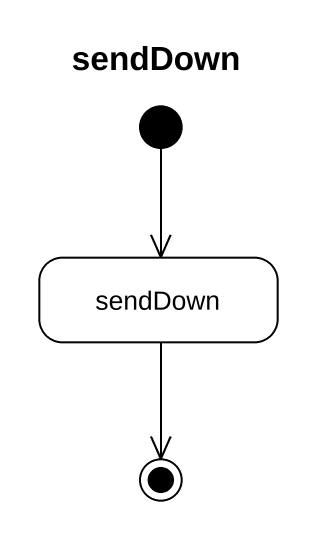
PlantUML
@startuml
title sendDown
hide empty description
state sendDown
[*] --> sendDown
sendDown --> [*]
@enduml
